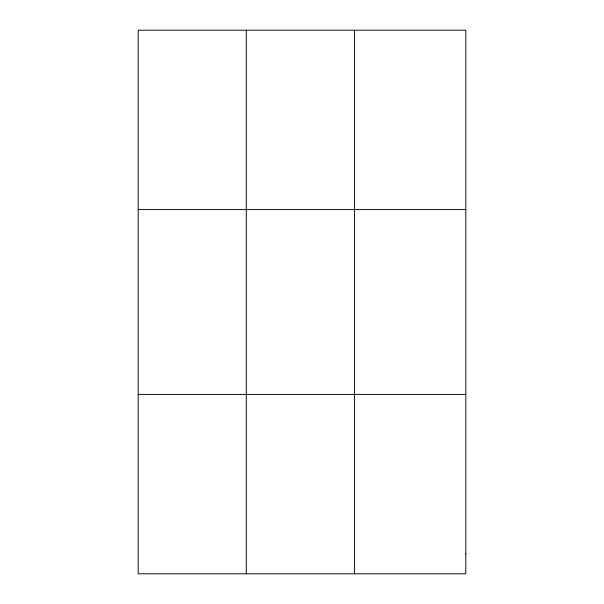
<?xml version="1.0" encoding="UTF-8"?>
<svg xmlns="http://www.w3.org/2000/svg" width="604" height="604" viewBox="0 0 604 604"><rect width="100%" height="100%" fill="white"/><g stroke="black" fill="none" stroke-linecap="round" stroke-linejoin="round"><path stroke-width="0.91" d="M246.304 30.2L246.304 573.8M354.42 30.2L354.42 573.8M138.18 209.588L465.82 209.588M138.18 394.412L465.82 394.412M465.82 553.868L465.82 573.8L138.18 573.8L138.18 30.2L465.82 30.2L465.82 553.868"/></g></svg>
